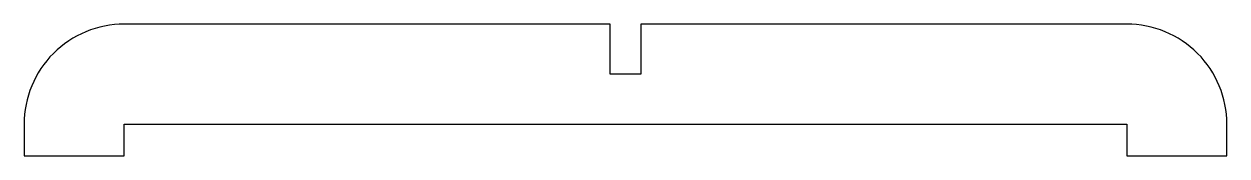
# Model space of a CAD drawing. Header units: millimetres. Extents: x -60 to 60, y -166 to -153.
import ezdxf

# ---------------------------------------------------------------- set-up
doc = ezdxf.new("R2010")
doc.units = ezdxf.units.MM
doc.layers.get('0').update_dxf_attribs({"linetype": 'CONTINUOUS'})

msp = doc.modelspace()

# ---------------------------------------------------------------- linework, layer by layer
msp.add_lwpolyline([(60, -163.18, 0.414214), (50, -153.18), (1.53, -153.18), (1.53, -158.18), (-1.53, -158.18), (-1.53, -153.18), (-50, -153.18, 0.414214), (-60, -163.18), (-60, -166.35), (-50, -166.35), (-50, -163.18), (50, -163.18), (50, -166.35), (60, -166.35)], format="xyb", close=True)

doc.saveas('drawing.dxf')
